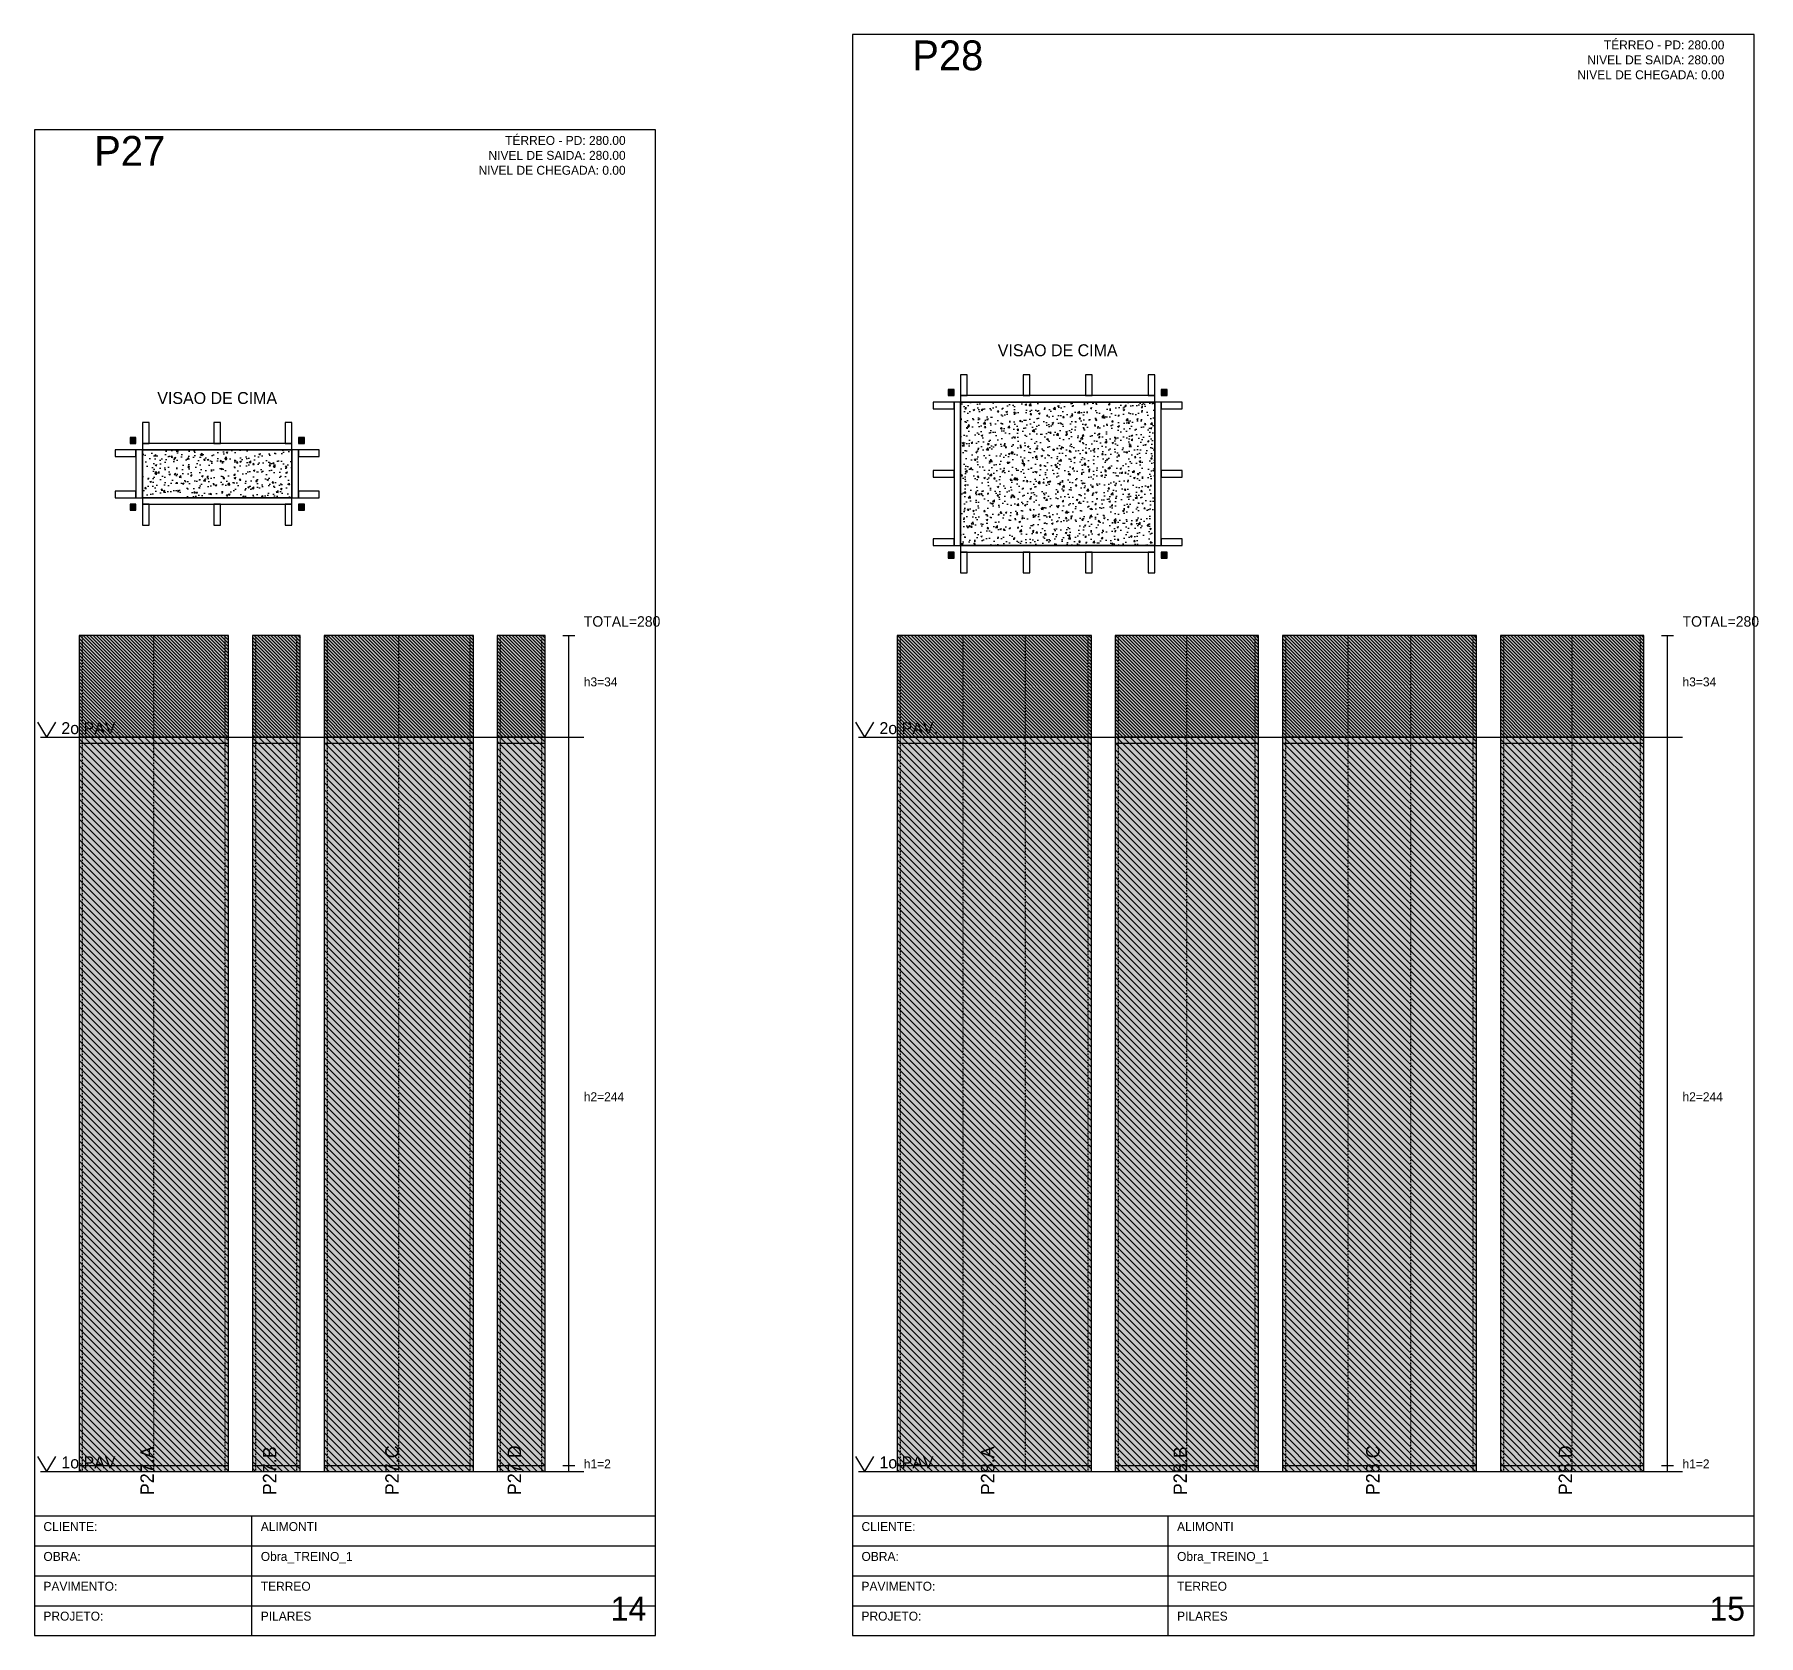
# Model space of a CAD drawing. Header units: metres. Extents: x 0 to 1466, y 0 to 2698.
# Drawn here: x 889 to 1466, y 1097 to 1633 of the extents above; entities that cross this region are included whole.
import ezdxf
from ezdxf.enums import TextEntityAlignment as Align

# ---------------------------------------------------------------- set-up
doc = ezdxf.new("R2010")
doc.units = ezdxf.units.M
doc.linetypes.add('DASHED', pattern=[0.5, 0.25, -0.25])
for name, color, linetype in [('BORDA_CELULA', 9, 'Continuous'), ('CARIMBO', 9, 'Continuous'), ('CHAPA', 1, 'Continuous'), ('CONCRETO', 4, 'Continuous'), ('COTA', 241, 'Continuous'), ('Hachura', 251, 'Continuous'), ('LABEL_ID', 3, 'Continuous'), ('Nivel', 4, 'Continuous'), ('NOMENCLATURA', 1, 'Continuous'), ('Paineis', 7, 'Continuous'), ('SARR_2.2x7', 82, 'Continuous'), ('Texto Secao', 2, 'Continuous'), ('TEXTO_GERAL', 2, 'Continuous')]:
    doc.layers.add(name, color=color, linetype=linetype)

msp = doc.modelspace()

# ---------------------------------------------------------------- hatches: boundary and pattern name
at = {"layer": 'CHAPA'}
h = msp.add_hatch(color=1, dxfattribs=at)
h.dxf.hatch_style = 1
h.paths.add_polyline_path([(1195, 1512.2), (1197, 1512.2), (1197, 1514.2), (1195, 1514.2)])
h = msp.add_hatch(color=1, dxfattribs=at)
h.dxf.hatch_style = 1
h.paths.add_polyline_path([(1266.4, 1512.2), (1268.4, 1512.2), (1268.4, 1514.2), (1266.4, 1514.2)])
h = msp.add_hatch(color=1, dxfattribs=at)
h.dxf.hatch_style = 1
h.paths.add_polyline_path([(921, 1496.2), (923, 1496.2), (923, 1498.2), (921, 1498.2)])
h = msp.add_hatch(color=1, dxfattribs=at)
h.dxf.hatch_style = 1
h.paths.add_polyline_path([(977.4, 1496.2), (979.4, 1496.2), (979.4, 1498.2), (977.4, 1498.2)])
h = msp.add_hatch(color=1, dxfattribs=at)
h.dxf.hatch_style = 1
h.paths.add_polyline_path([(921, 1473.8), (923, 1473.8), (923, 1475.8), (921, 1475.8)])
h = msp.add_hatch(color=1, dxfattribs=at)
h.dxf.hatch_style = 1
h.paths.add_polyline_path([(977.4, 1473.8), (979.4, 1473.8), (979.4, 1475.8), (977.4, 1475.8)])
h = msp.add_hatch(color=1, dxfattribs=at)
h.dxf.hatch_style = 1
h.paths.add_polyline_path([(1195, 1457.8), (1197, 1457.8), (1197, 1459.8), (1195, 1459.8)])
h = msp.add_hatch(color=1, dxfattribs=at)
h.dxf.hatch_style = 1
h.paths.add_polyline_path([(1266.4, 1457.8), (1268.4, 1457.8), (1268.4, 1459.8), (1266.4, 1459.8)])
at = {"layer": 'COTA'}
h = msp.add_hatch(dxfattribs=at)
h.set_pattern_fill('AR-CONC', scale=0.03)
h.paths.add_polyline_path([(1199.2, 1462), (1264.2, 1462), (1264.2, 1510), (1199.2, 1510)])
h = msp.add_hatch(dxfattribs=at)
h.set_pattern_fill('AR-CONC', scale=0.03)
h.paths.add_polyline_path([(925.2, 1478), (975.2, 1478), (975.2, 1494), (925.2, 1494)])
at = {"layer": 'Hachura'}
h = msp.add_hatch(color=7, dxfattribs=at)
h.dxf.hatch_style = 1
h.paths.add_polyline_path([(904, 1397.8), (954, 1397.8), (954, 1431.8), (904, 1431.8)])
h = msp.add_hatch(dxfattribs=at)
h.set_pattern_fill('ANSI31', scale=0.25, angle=270)
h.paths.add_polyline_path([(904, 1397.8), (954, 1397.8), (954, 1431.8), (904, 1431.8)])
h = msp.add_hatch(color=7, dxfattribs=at)
h.dxf.hatch_style = 1
h.paths.add_polyline_path([(962, 1397.8), (978, 1397.8), (978, 1431.8), (962, 1431.8)])
h = msp.add_hatch(dxfattribs=at)
h.set_pattern_fill('ANSI31', scale=0.25, angle=270)
h.paths.add_polyline_path([(962, 1397.8), (978, 1397.8), (978, 1431.8), (962, 1431.8)])
h = msp.add_hatch(color=7, dxfattribs=at)
h.dxf.hatch_style = 1
h.paths.add_polyline_path([(986, 1397.8), (1036, 1397.8), (1036, 1431.8), (986, 1431.8)])
h = msp.add_hatch(dxfattribs=at)
h.set_pattern_fill('ANSI31', scale=0.25, angle=270)
h.paths.add_polyline_path([(986, 1397.8), (1036, 1397.8), (1036, 1431.8), (986, 1431.8)])
h = msp.add_hatch(color=7, dxfattribs=at)
h.dxf.hatch_style = 1
h.paths.add_polyline_path([(1044, 1397.8), (1060, 1397.8), (1060, 1431.8), (1044, 1431.8)])
h = msp.add_hatch(dxfattribs=at)
h.set_pattern_fill('ANSI31', scale=0.25, angle=270)
h.paths.add_polyline_path([(1044, 1397.8), (1060, 1397.8), (1060, 1431.8), (1044, 1431.8)])
h = msp.add_hatch(color=7, dxfattribs=at)
h.dxf.hatch_style = 1
h.paths.add_polyline_path([(1178, 1397.8), (1243, 1397.8), (1243, 1431.8), (1178, 1431.8)])
h = msp.add_hatch(dxfattribs=at)
h.set_pattern_fill('ANSI31', scale=0.25, angle=270)
h.paths.add_polyline_path([(1178, 1397.8), (1243, 1397.8), (1243, 1431.8), (1178, 1431.8)])
h = msp.add_hatch(color=7, dxfattribs=at)
h.dxf.hatch_style = 1
h.paths.add_polyline_path([(1251, 1397.8), (1299, 1397.8), (1299, 1431.8), (1251, 1431.8)])
h = msp.add_hatch(dxfattribs=at)
h.set_pattern_fill('ANSI31', scale=0.25, angle=270)
h.paths.add_polyline_path([(1251, 1397.8), (1299, 1397.8), (1299, 1431.8), (1251, 1431.8)])
h = msp.add_hatch(color=7, dxfattribs=at)
h.dxf.hatch_style = 1
h.paths.add_polyline_path([(1307, 1397.8), (1372, 1397.8), (1372, 1431.8), (1307, 1431.8)])
h = msp.add_hatch(dxfattribs=at)
h.set_pattern_fill('ANSI31', scale=0.25, angle=270)
h.paths.add_polyline_path([(1307, 1397.8), (1372, 1397.8), (1372, 1431.8), (1307, 1431.8)])
h = msp.add_hatch(color=7, dxfattribs=at)
h.dxf.hatch_style = 1
h.paths.add_polyline_path([(1380, 1397.8), (1428, 1397.8), (1428, 1431.8), (1380, 1431.8)])
h = msp.add_hatch(dxfattribs=at)
h.set_pattern_fill('ANSI31', scale=0.25, angle=270)
h.paths.add_polyline_path([(1380, 1397.8), (1428, 1397.8), (1428, 1431.8), (1380, 1431.8)])
h = msp.add_hatch(color=7, dxfattribs=at)
h.dxf.hatch_style = 1
h.paths.add_polyline_path([(904, 1151.8), (954, 1151.8), (954, 1397.8), (904, 1397.8)])
h = msp.add_hatch(dxfattribs=at)
h.set_pattern_fill('ANSI31', scale=0.5, angle=270)
h.paths.add_polyline_path([(904, 1151.8), (954, 1151.8), (954, 1397.8), (904, 1397.8)])
h = msp.add_hatch(color=7, dxfattribs=at)
h.dxf.hatch_style = 1
h.paths.add_polyline_path([(962, 1151.8), (978, 1151.8), (978, 1397.8), (962, 1397.8)])
h = msp.add_hatch(dxfattribs=at)
h.set_pattern_fill('ANSI31', scale=0.5, angle=270)
h.paths.add_polyline_path([(962, 1151.8), (978, 1151.8), (978, 1397.8), (962, 1397.8)])
h = msp.add_hatch(color=7, dxfattribs=at)
h.dxf.hatch_style = 1
h.paths.add_polyline_path([(986, 1151.8), (1036, 1151.8), (1036, 1397.8), (986, 1397.8)])
h = msp.add_hatch(dxfattribs=at)
h.set_pattern_fill('ANSI31', scale=0.5, angle=270)
h.paths.add_polyline_path([(986, 1151.8), (1036, 1151.8), (1036, 1397.8), (986, 1397.8)])
h = msp.add_hatch(color=7, dxfattribs=at)
h.dxf.hatch_style = 1
h.paths.add_polyline_path([(1044, 1151.8), (1060, 1151.8), (1060, 1397.8), (1044, 1397.8)])
h = msp.add_hatch(dxfattribs=at)
h.set_pattern_fill('ANSI31', scale=0.5, angle=270)
h.paths.add_polyline_path([(1044, 1151.8), (1060, 1151.8), (1060, 1397.8), (1044, 1397.8)])
h = msp.add_hatch(color=7, dxfattribs=at)
h.dxf.hatch_style = 1
h.paths.add_polyline_path([(1178, 1151.8), (1243, 1151.8), (1243, 1397.8), (1178, 1397.8)])
h = msp.add_hatch(dxfattribs=at)
h.set_pattern_fill('ANSI31', scale=0.5, angle=270)
h.paths.add_polyline_path([(1178, 1151.8), (1243, 1151.8), (1243, 1397.8), (1178, 1397.8)])
h = msp.add_hatch(color=7, dxfattribs=at)
h.dxf.hatch_style = 1
h.paths.add_polyline_path([(1251, 1151.8), (1299, 1151.8), (1299, 1397.8), (1251, 1397.8)])
h = msp.add_hatch(dxfattribs=at)
h.set_pattern_fill('ANSI31', scale=0.5, angle=270)
h.paths.add_polyline_path([(1251, 1151.8), (1299, 1151.8), (1299, 1397.8), (1251, 1397.8)])
h = msp.add_hatch(color=7, dxfattribs=at)
h.dxf.hatch_style = 1
h.paths.add_polyline_path([(1307, 1151.8), (1372, 1151.8), (1372, 1397.8), (1307, 1397.8)])
h = msp.add_hatch(dxfattribs=at)
h.set_pattern_fill('ANSI31', scale=0.5, angle=270)
h.paths.add_polyline_path([(1307, 1151.8), (1372, 1151.8), (1372, 1397.8), (1307, 1397.8)])
h = msp.add_hatch(color=7, dxfattribs=at)
h.dxf.hatch_style = 1
h.paths.add_polyline_path([(1380, 1151.8), (1428, 1151.8), (1428, 1397.8), (1380, 1397.8)])
h = msp.add_hatch(dxfattribs=at)
h.set_pattern_fill('ANSI31', scale=0.5, angle=270)
h.paths.add_polyline_path([(1380, 1151.8), (1428, 1151.8), (1428, 1397.8), (1380, 1397.8)])

# ---------------------------------------------------------------- linework, layer by layer
at = {"layer": 'BORDA_CELULA', "color": 9}
for points in [[(1163, 1096.8), (1465, 1096.8), (1465, 1633.2), (1163, 1633.2)], [(889, 1096.8), (1097, 1096.8), (1097, 1601.2), (889, 1601.2)]]:
    msp.add_lwpolyline(points, close=True, dxfattribs=at)
at = {"layer": 'CARIMBO', "color": 40}
for p, q in [((961.8, 1096.8), (961.8, 1136.8)), ((1268.7, 1096.8), (1268.7, 1136.8)), ((889, 1126.8), (1097, 1126.8)), ((1163, 1126.8), (1465, 1126.8)), ((889, 1116.8), (1097, 1116.8)), ((1163, 1116.8), (1465, 1116.8)), ((889, 1106.8), (1097, 1106.8)), ((1163, 1106.8), (1465, 1106.8))]:
    msp.add_line(p, q, dxfattribs=at)
for points in [[(889, 1096.8), (1097, 1096.8), (1097, 1136.8), (889, 1136.8)], [(1163, 1096.8), (1465, 1096.8), (1465, 1136.8), (1163, 1136.8)]]:
    msp.add_lwpolyline(points, close=True, dxfattribs=at)
at = {"layer": 'CHAPA', "color": 1}
for points in [[(1195, 1512.2), (1197, 1512.2), (1197, 1514.2), (1195, 1514.2)], [(1266.4, 1512.2), (1268.4, 1512.2), (1268.4, 1514.2), (1266.4, 1514.2)], [(921, 1496.2), (923, 1496.2), (923, 1498.2), (921, 1498.2)], [(977.4, 1496.2), (979.4, 1496.2), (979.4, 1498.2), (977.4, 1498.2)], [(921, 1473.8), (923, 1473.8), (923, 1475.8), (921, 1475.8)], [(977.4, 1473.8), (979.4, 1473.8), (979.4, 1475.8), (977.4, 1475.8)], [(1195, 1457.8), (1197, 1457.8), (1197, 1459.8), (1195, 1459.8)], [(1266.4, 1457.8), (1268.4, 1457.8), (1268.4, 1459.8), (1266.4, 1459.8)]]:
    msp.add_lwpolyline(points, close=True, dxfattribs=at)
at = {"layer": 'CONCRETO', "color": 4}
for points in [[(1199.2, 1462), (1264.2, 1462), (1264.2, 1510), (1199.2, 1510)], [(925.2, 1478), (975.2, 1478), (975.2, 1494), (925.2, 1494)]]:
    msp.add_lwpolyline(points, close=True, dxfattribs=at)
at = {"layer": 'COTA', "color": 8}
for p, q in [((1066, 1431.8), (1070, 1431.8)), ((1068, 1151.8), (1068, 1431.8)), ((1434, 1431.8), (1438, 1431.8)), ((1436, 1151.8), (1436, 1431.8)), ((1066, 1397.8), (1070, 1397.8)), ((1066, 1397.8), (1070, 1397.8)), ((1434, 1397.8), (1438, 1397.8)), ((1434, 1397.8), (1438, 1397.8)), ((1066, 1153.8), (1070, 1153.8)), ((1066, 1153.8), (1070, 1153.8)), ((1066, 1151.8), (1070, 1151.8)), ((1434, 1153.8), (1438, 1153.8)), ((1434, 1153.8), (1438, 1153.8)), ((1434, 1151.8), (1438, 1151.8))]:
    msp.add_line(p, q, dxfattribs=at)
at = {"layer": 'Nivel', "color": 4}
for p, q in [((890, 1402.8), (893, 1397.8)), ((891, 1397.8), (1073, 1397.8)), ((896, 1402.8), (893, 1397.8)), ((1164, 1402.8), (1167, 1397.8)), ((1165, 1397.8), (1441, 1397.8)), ((1170, 1402.8), (1167, 1397.8)), ((890, 1156.8), (893, 1151.8)), ((896, 1156.8), (893, 1151.8)), ((1164, 1156.8), (1167, 1151.8)), ((1170, 1156.8), (1167, 1151.8)), ((891, 1151.8), (1073, 1151.8)), ((1165, 1151.8), (1441, 1151.8))]:
    msp.add_line(p, q, dxfattribs=at)
at = {"layer": 'Paineis', "color": 7}
for p, q in [((904, 1395.8), (954, 1395.8)), ((962, 1395.8), (978, 1395.8)), ((986, 1395.8), (1036, 1395.8)), ((1044, 1395.8), (1060, 1395.8)), ((1178, 1395.8), (1243, 1395.8)), ((1251, 1395.8), (1299, 1395.8)), ((1307, 1395.8), (1372, 1395.8)), ((1380, 1395.8), (1428, 1395.8)), ((904, 1153.8), (954, 1153.8)), ((962, 1153.8), (978, 1153.8)), ((986, 1153.8), (1036, 1153.8)), ((1044, 1153.8), (1060, 1153.8)), ((1178, 1153.8), (1243, 1153.8)), ((1251, 1153.8), (1299, 1153.8)), ((1307, 1153.8), (1372, 1153.8)), ((1380, 1153.8), (1428, 1153.8))]:
    msp.add_line(p, q, dxfattribs=at)
for points in [[(1197, 1462), (1199.2, 1462), (1199.2, 1510), (1197, 1510)], [(1199.2, 1510), (1264.2, 1510), (1264.2, 1512.2), (1199.2, 1512.2)], [(1264.2, 1462), (1266.4, 1462), (1266.4, 1510), (1264.2, 1510)], [(925.2, 1494), (975.2, 1494), (975.2, 1496.2), (925.2, 1496.2)], [(923, 1478), (925.2, 1478), (925.2, 1494), (923, 1494)], [(975.2, 1478), (977.4, 1478), (977.4, 1494), (975.2, 1494)], [(925.2, 1475.8), (975.2, 1475.8), (975.2, 1478), (925.2, 1478)], [(1199.2, 1459.8), (1264.2, 1459.8), (1264.2, 1462), (1199.2, 1462)], [(904, 1397.8), (954, 1397.8), (954, 1431.8), (904, 1431.8)], [(962, 1397.8), (978, 1397.8), (978, 1431.8), (962, 1431.8)], [(986, 1397.8), (1036, 1397.8), (1036, 1431.8), (986, 1431.8)], [(1044, 1397.8), (1060, 1397.8), (1060, 1431.8), (1044, 1431.8)], [(1178, 1397.8), (1243, 1397.8), (1243, 1431.8), (1178, 1431.8)], [(1251, 1397.8), (1299, 1397.8), (1299, 1431.8), (1251, 1431.8)], [(1307, 1397.8), (1372, 1397.8), (1372, 1431.8), (1307, 1431.8)], [(1380, 1397.8), (1428, 1397.8), (1428, 1431.8), (1380, 1431.8)], [(904, 1151.8), (954, 1151.8), (954, 1397.8), (904, 1397.8)], [(962, 1151.8), (978, 1151.8), (978, 1397.8), (962, 1397.8)], [(986, 1151.8), (1036, 1151.8), (1036, 1397.8), (986, 1397.8)], [(1044, 1151.8), (1060, 1151.8), (1060, 1397.8), (1044, 1397.8)], [(1178, 1151.8), (1243, 1151.8), (1243, 1397.8), (1178, 1397.8)], [(1251, 1151.8), (1299, 1151.8), (1299, 1397.8), (1251, 1397.8)], [(1307, 1151.8), (1372, 1151.8), (1372, 1397.8), (1307, 1397.8)], [(1380, 1151.8), (1428, 1151.8), (1428, 1397.8), (1380, 1397.8)]]:
    msp.add_lwpolyline(points, close=True, dxfattribs=at)
at = {"layer": 'SARR_2.2x7', "color": 82, "linetype": 'DASHED'}
for p, q in [((905.1, 1151.8), (905.1, 1431.8)), ((929, 1151.8), (929, 1431.8)), ((952.9, 1151.8), (952.9, 1431.8)), ((963.1, 1151.8), (963.1, 1431.8)), ((976.9, 1151.8), (976.9, 1431.8)), ((987.1, 1151.8), (987.1, 1431.8)), ((1011, 1151.8), (1011, 1431.8)), ((1034.9, 1151.8), (1034.9, 1431.8)), ((1045.1, 1151.8), (1045.1, 1431.8)), ((1058.9, 1151.8), (1058.9, 1431.8)), ((1179.1, 1151.8), (1179.1, 1431.8)), ((1200.03, 1151.8), (1200.03, 1431.8)), ((1220.97, 1151.8), (1220.97, 1431.8)), ((1241.9, 1151.8), (1241.9, 1431.8)), ((1252.1, 1151.8), (1252.1, 1431.8)), ((1275, 1151.8), (1275, 1431.8)), ((1297.9, 1151.8), (1297.9, 1431.8)), ((1308.1, 1151.8), (1308.1, 1431.8)), ((1329.03, 1151.8), (1329.03, 1431.8)), ((1349.97, 1151.8), (1349.97, 1431.8)), ((1370.9, 1151.8), (1370.9, 1431.8)), ((1381.1, 1151.8), (1381.1, 1431.8)), ((1404, 1151.8), (1404, 1431.8)), ((1426.9, 1151.8), (1426.9, 1431.8))]:
    msp.add_line(p, q, dxfattribs=at)
at = {"layer": 'SARR_2.2x7', "color": 82}
for points in [[(1199.2, 1512.2), (1201.4, 1512.2), (1201.4, 1519.2), (1199.2, 1519.2)], [(1220.13, 1512.2), (1222.33, 1512.2), (1222.33, 1519.2), (1220.13, 1519.2)], [(1241.07, 1512.2), (1243.27, 1512.2), (1243.27, 1519.2), (1241.07, 1519.2)], [(1262, 1512.2), (1264.2, 1512.2), (1264.2, 1519.2), (1262, 1519.2)], [(1190, 1507.8), (1197, 1507.8), (1197, 1510), (1190, 1510)], [(1266.4, 1507.8), (1273.4, 1507.8), (1273.4, 1510), (1266.4, 1510)], [(925.2, 1496.2), (927.4, 1496.2), (927.4, 1503.2), (925.2, 1503.2)], [(949.1, 1496.2), (951.3, 1496.2), (951.3, 1503.2), (949.1, 1503.2)], [(973, 1496.2), (975.2, 1496.2), (975.2, 1503.2), (973, 1503.2)], [(916, 1491.8), (923, 1491.8), (923, 1494), (916, 1494)], [(977.4, 1491.8), (984.4, 1491.8), (984.4, 1494), (977.4, 1494)], [(1190, 1484.9), (1197, 1484.9), (1197, 1487.1), (1190, 1487.1)], [(1266.4, 1484.9), (1273.4, 1484.9), (1273.4, 1487.1), (1266.4, 1487.1)], [(916, 1478), (923, 1478), (923, 1480.2), (916, 1480.2)], [(977.4, 1478), (984.4, 1478), (984.4, 1480.2), (977.4, 1480.2)], [(925.2, 1468.8), (927.4, 1468.8), (927.4, 1475.8), (925.2, 1475.8)], [(949.1, 1468.8), (951.3, 1468.8), (951.3, 1475.8), (949.1, 1475.8)], [(973, 1468.8), (975.2, 1468.8), (975.2, 1475.8), (973, 1475.8)], [(1190, 1462), (1197, 1462), (1197, 1464.2), (1190, 1464.2)], [(1266.4, 1462), (1273.4, 1462), (1273.4, 1464.2), (1266.4, 1464.2)], [(1199.2, 1452.8), (1201.4, 1452.8), (1201.4, 1459.8), (1199.2, 1459.8)], [(1220.13, 1452.8), (1222.33, 1452.8), (1222.33, 1459.8), (1220.13, 1459.8)], [(1241.07, 1452.8), (1243.27, 1452.8), (1243.27, 1459.8), (1241.07, 1459.8)], [(1262, 1452.8), (1264.2, 1452.8), (1264.2, 1459.8), (1262, 1459.8)]]:
    msp.add_lwpolyline(points, close=True, dxfattribs=at)

# ---------------------------------------------------------------- texts
at = {"layer": 'CARIMBO', "color": 9}
for s, p in [('CLIENTE:', (892, 1131.8)), ('CLIENTE:', (1166, 1131.8)), ('OBRA:', (892, 1121.8)), ('OBRA:', (1166, 1121.8)), ('PAVIMENTO:', (892, 1111.8)), ('PAVIMENTO:', (1166, 1111.8)), ('PROJETO:', (892, 1101.8)), ('PROJETO:', (1166, 1101.8))]:
    msp.add_text(s, height=3, dxfattribs=at).set_placement(p)
at = {"layer": 'COTA', "color": 8}
for s, height, p in [('TOTAL=280', 3.5, (1073, 1434.8)), ('TOTAL=280', 3.5, (1441, 1434.8)), ('h3=34', 3, (1073, 1414.8)), ('h3=34', 3, (1441, 1414.8)), ('h2=244', 3, (1073, 1275.8)), ('h2=244', 3, (1441, 1275.8)), ('h1=2', 3, (1073, 1152.8)), ('h1=2', 3, (1441, 1152.8))]:
    msp.add_text(s, height=height, dxfattribs=at).set_placement(p)
at = {"layer": 'LABEL_ID', "color": 3}
for s, p in [('14', (1082, 1101.8)), ('15', (1450, 1101.8))]:
    msp.add_text(s, height=8, dxfattribs=at).set_placement(p)
at = {"layer": 'Nivel', "color": 4}
for s, p in [('2o PAV.', (898, 1398.8)), ('2o PAV.', (1172, 1398.8)), ('1o PAV.', (898, 1152.8)), ('1o PAV.', (1172, 1152.8))]:
    msp.add_text(s, height=4, dxfattribs=at).set_placement(p)
at = {"layer": 'NOMENCLATURA', "color": 1}
for s, p in [('P28', (1183, 1621.2)), ('P27', (909, 1589.2))]:
    msp.add_text(s, height=10, dxfattribs=at).set_placement(p)
at = {"layer": 'Texto Secao', "color": 2}
for p in [(1231.7, 1524.2), (950.2, 1508.2)]:
    msp.add_text('VISAO DE CIMA', height=4, dxfattribs=at).set_placement(p, align=Align.BOTTOM_CENTER)
for s, p in [('P27.A', (929, 1143.8)), ('P27.B', (970, 1143.8)), ('P27.C', (1011, 1143.8)), ('P27.D', (1052, 1143.8)), ('P28.A', (1210.5, 1143.8)), ('P28.B', (1275, 1143.8)), ('P28.C', (1339.5, 1143.8)), ('P28.D', (1404, 1143.8))]:
    msp.add_text(s, height=4.5, rotation=90, dxfattribs=at).set_placement(p)
at = {"layer": 'TEXTO_GERAL', "color": 2}
for s, p in [('TÉRREO - PD: 280.00', (1455, 1628.2)), ('NIVEL DE SAIDA: 280.00', (1455, 1623.2)), ('NIVEL DE CHEGADA: 0.00', (1455, 1618.2)), ('TÉRREO - PD: 280.00', (1087, 1596.2)), ('NIVEL DE SAIDA: 280.00', (1087, 1591.2)), ('NIVEL DE CHEGADA: 0.00', (1087, 1586.2))]:
    msp.add_text(s, height=3, dxfattribs=at).set_placement(p, align=Align.RIGHT)
for s, p in [('ALIMONTI', (964.8, 1131.8)), ('ALIMONTI', (1271.7, 1131.8)), ('Obra_TREINO_1', (964.8, 1121.8)), ('Obra_TREINO_1', (1271.7, 1121.8)), ('TERREO', (964.8, 1111.8)), ('TERREO', (1271.7, 1111.8)), ('PILARES', (964.8, 1101.8)), ('PILARES', (1271.7, 1101.8))]:
    msp.add_text(s, height=3, dxfattribs=at).set_placement(p)

doc.saveas('drawing.dxf')
